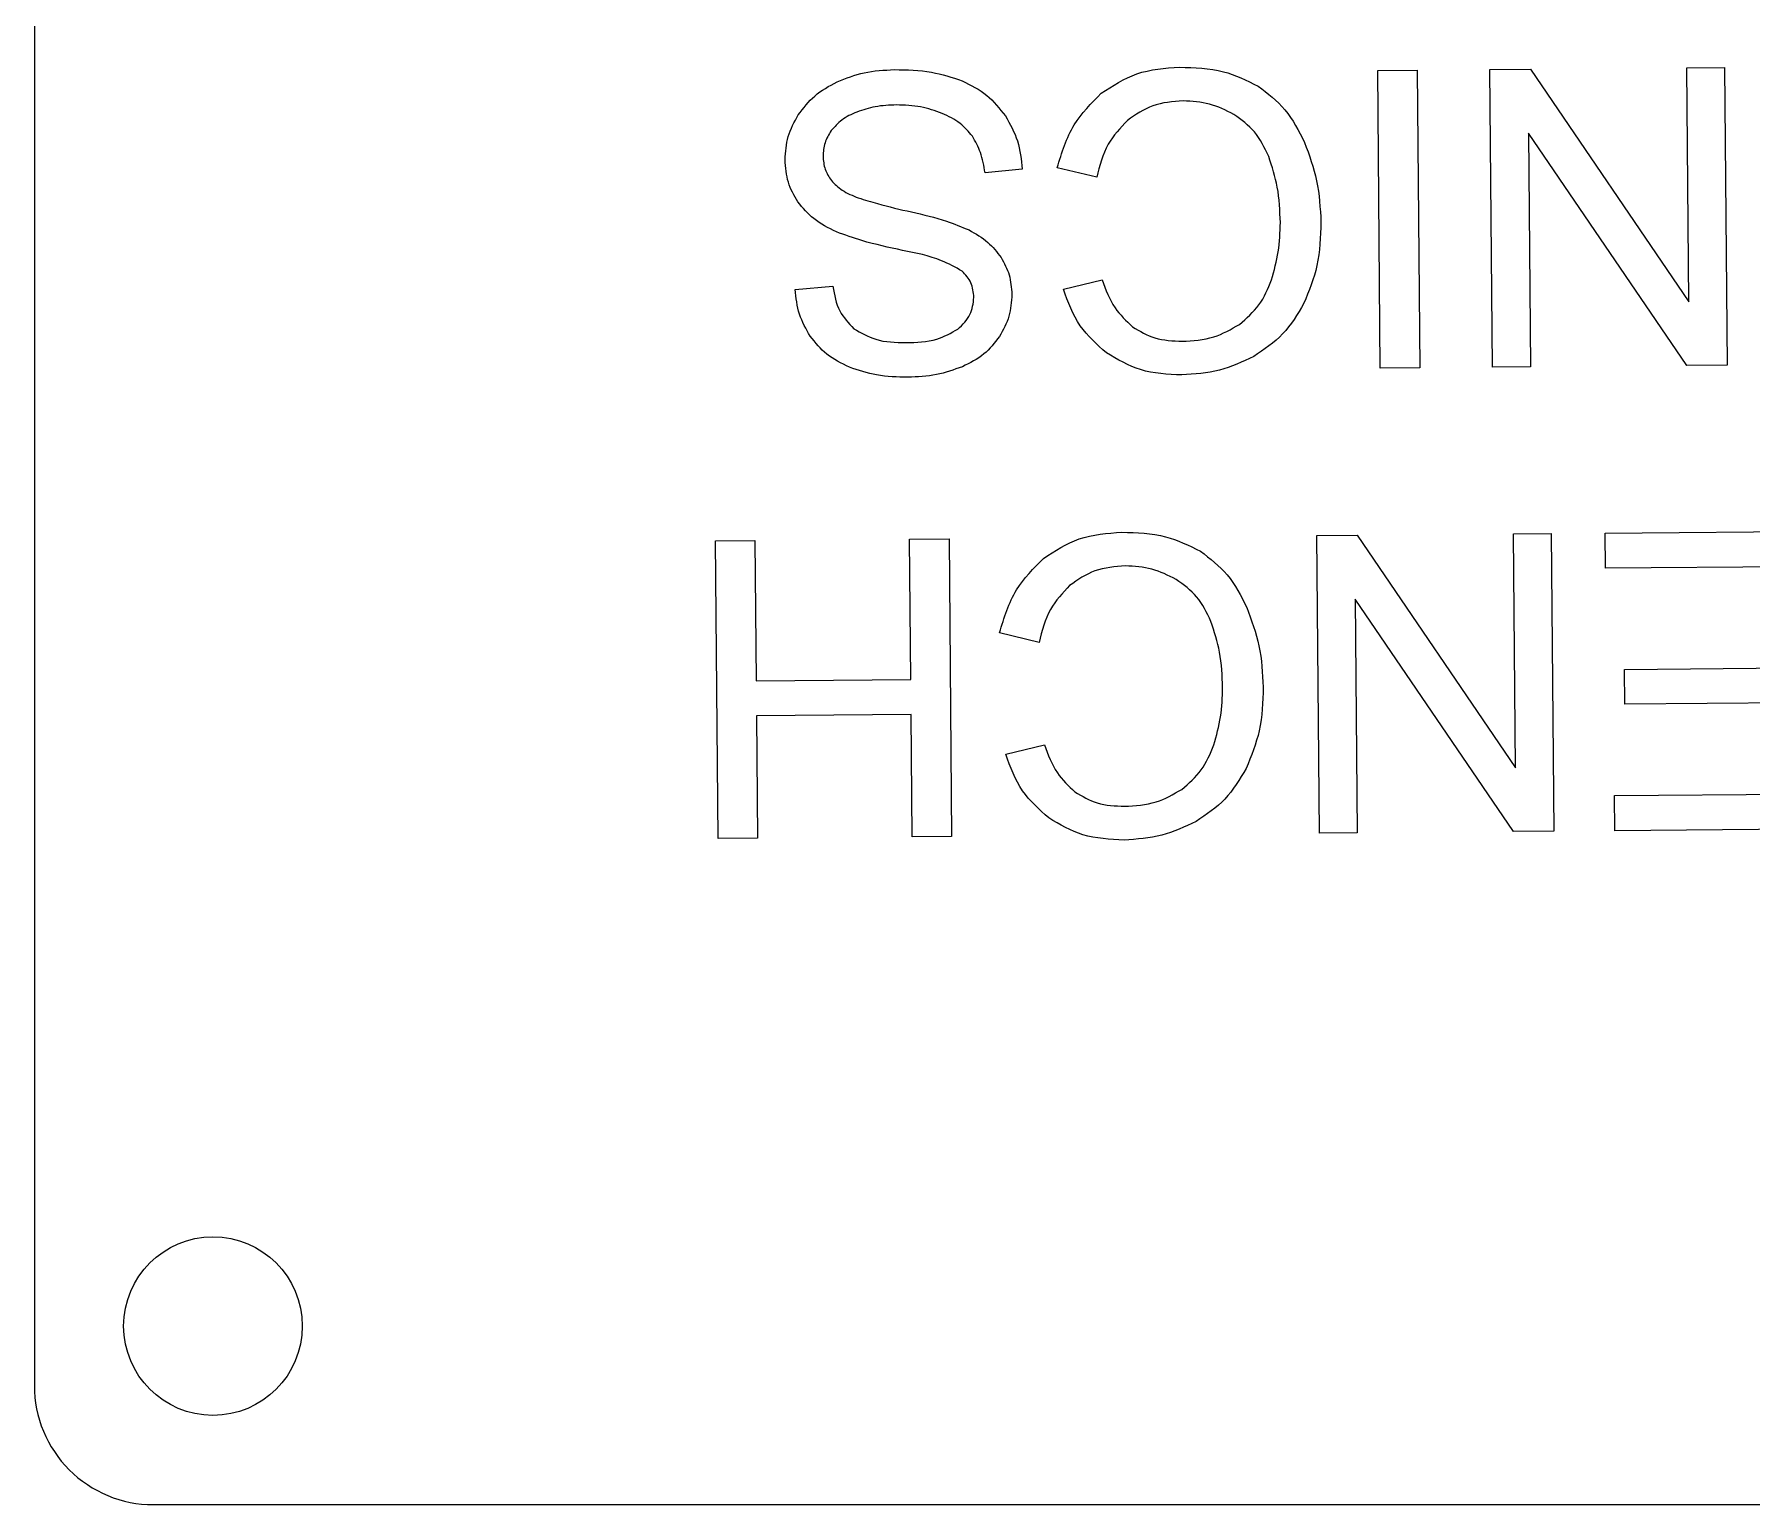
# Model space of a CAD drawing. Header units: millimetres. Extents: x -165 to 15, y -100 to 0.
# Drawn here: x -165 to -136.16, y -100 to -75.3 of the extents above; entities that cross this region are included whole.
import ezdxf

# ---------------------------------------------------------------- set-up
doc = ezdxf.new("R2010")
doc.units = ezdxf.units.MM
doc.layers.get('0').update_dxf_attribs({"linetype": 'CONTINUOUS'})

msp = doc.modelspace()

# ---------------------------------------------------------------- linework, layer by layer
for p, q in [((-148.409, -77.567), (-149.033, -77.627)), ((-147.157, -77.702), (-147.82, -77.541)), ((-152.222, -79.585), (-151.588, -79.531)), ((-147.717, -79.583), (-147.067, -79.424)), ((-148.126, -85.515), (-148.789, -85.353)), ((-148.686, -87.395), (-148.036, -87.236))]:
    msp.add_line(p, q)
msp.add_lwpolyline([(13, 0), (-163, 0, 0.414214), (-165, -2), (-165, -98, 0.414214), (-163, -100), (13, -100, 0.414214), (15, -98), (15, -3.001, 0.000086), (15, -2.999), (15, -2, 0.414214)], format="xyb", close=True)
for points in [[(-142.395, -80.908), (-142.438, -75.908), (-141.776, -75.903), (-141.733, -80.903)], [(-137.213, -79.792), (-137.247, -75.863), (-136.613, -75.858), (-136.569, -80.858), (-137.248, -80.864), (-139.908, -76.961), (-139.874, -80.886), (-140.509, -80.892), (-140.552, -75.892), (-139.873, -75.886)], [(-150.279, -86.137), (-150.3, -83.78), (-149.638, -83.775), (-149.595, -88.774), (-150.256, -88.78), (-150.274, -86.727), (-152.873, -86.75), (-152.855, -88.803), (-153.517, -88.808), (-153.56, -83.809), (-152.899, -83.803), (-152.878, -86.16)], [(-140.123, -87.621), (-140.157, -83.693), (-139.523, -83.687), (-139.479, -88.687), (-140.158, -88.693), (-142.818, -84.79), (-142.784, -88.715), (-143.418, -88.721), (-143.462, -83.721), (-142.783, -83.715)], [(-138.61, -84.269), (-138.615, -83.679), (-134.884, -83.647), (-134.841, -88.647), (-138.456, -88.678), (-138.461, -88.088), (-135.508, -88.062), (-135.521, -86.531), (-138.287, -86.555), (-138.292, -85.968), (-135.526, -85.944), (-135.541, -84.243)]]:
    msp.add_lwpolyline(points, close=True)
msp.add_circle((-162, -97), 1.5)
for points, knots in [([(-147.082, -76.291), (-146.889, -76.165), (-146.488, -75.903), (-146.011, -75.869), (-145.764, -75.852)], [0, 0, 0, 0, 0.0681102, 0.140993, 0.140993, 0.140993, 0.140993]), ([(-145.764, -75.852), (-145.515, -75.859), (-145.052, -75.871), (-144.638, -76.076), (-144.446, -76.17)], [0, 0, 0, 0, 0.073746, 0.1369595, 0.1369595, 0.1369595, 0.1369595]), ([(-152.169, -76.653), (-152.084, -76.54), (-151.907, -76.307), (-151.65, -76.169), (-151.517, -76.098)], [0, 0, 0, 0, 0.04194791, 0.08648778, 0.08648778, 0.08648778, 0.08648778]), ([(-151.517, -76.098), (-151.368, -76.039), (-151.059, -75.918), (-150.727, -75.902), (-150.556, -75.893)], [0, 0, 0, 0, 0.04780852, 0.09890516, 0.09890516, 0.09890516, 0.09890516]), ([(-150.556, -75.893), (-150.346, -75.897), (-149.956, -75.904), (-149.587, -76.025), (-149.417, -76.081)], [0, 0, 0, 0, 0.0625679, 0.1160399, 0.1160399, 0.1160399, 0.1160399]), ([(-149.417, -76.081), (-149.272, -76.154), (-148.986, -76.296), (-148.789, -76.547), (-148.692, -76.67)], [0, 0, 0, 0, 0.04783967, 0.09442869, 0.09442869, 0.09442869, 0.09442869]), ([(-147.82, -77.541), (-147.744, -77.289), (-147.6, -76.811), (-147.248, -76.458), (-147.082, -76.291)], [0, 0, 0, 0, 0.0775139, 0.1471333, 0.1471333, 0.1471333, 0.1471333]), ([(-145.704, -76.418), (-145.881, -76.431), (-146.223, -76.457), (-146.506, -76.652), (-146.643, -76.746)], [0, 0, 0, 0, 0.0519521, 0.1010475, 0.1010475, 0.1010475, 0.1010475]), ([(-144.853, -76.646), (-144.987, -76.578), (-145.255, -76.443), (-145.555, -76.426), (-145.704, -76.418)], [0, 0, 0, 0, 0.04449353, 0.08896611, 0.08896611, 0.08896611, 0.08896611]), ([(-144.446, -76.17), (-144.285, -76.293), (-143.953, -76.548), (-143.764, -76.923), (-143.667, -77.116)], [0, 0, 0, 0, 0.0600978, 0.1240092, 0.1240092, 0.1240092, 0.1240092]), ([(-152.391, -77.407), (-152.382, -77.275), (-152.364, -77.007), (-152.235, -76.772), (-152.169, -76.653)], [0, 0, 0, 0, 0.03917216, 0.07945142, 0.07945142, 0.07945142, 0.07945142]), ([(-151.187, -76.605), (-151.276, -76.644), (-151.441, -76.718), (-151.56, -76.854), (-151.616, -76.917)], [0, 0, 0, 0, 0.02858738, 0.05360986, 0.05360986, 0.05360986, 0.05360986]), ([(-150.52, -76.487), (-150.64, -76.491), (-150.868, -76.5), (-151.084, -76.571), (-151.187, -76.605)], [0, 0, 0, 0, 0.03575256, 0.06808119, 0.06808119, 0.06808119, 0.06808119]), ([(-149.751, -76.628), (-149.871, -76.586), (-150.12, -76.499), (-150.383, -76.491), (-150.52, -76.487)], [0, 0, 0, 0, 0.03790762, 0.07857869, 0.07857869, 0.07857869, 0.07857869]), ([(-149.245, -77.013), (-149.31, -76.936), (-149.45, -76.771), (-149.647, -76.678), (-149.751, -76.628)], [0, 0, 0, 0, 0.03000454, 0.06423387, 0.06423387, 0.06423387, 0.06423387]), ([(-148.692, -76.67), (-148.614, -76.808), (-148.456, -77.086), (-148.425, -77.405), (-148.409, -77.567)], [0, 0, 0, 0, 0.04678266, 0.09491383, 0.09491383, 0.09491383, 0.09491383]), ([(-144.269, -77.352), (-144.339, -77.205), (-144.474, -76.92), (-144.729, -76.735), (-144.853, -76.646)], [0, 0, 0, 0, 0.04787153, 0.09296328, 0.09296328, 0.09296328, 0.09296328]), ([(-151.616, -76.917), (-151.657, -76.984), (-151.737, -77.116), (-151.748, -77.27), (-151.754, -77.347)], [0, 0, 0, 0, 0.02309117, 0.04566717, 0.04566717, 0.04566717, 0.04566717]), ([(-146.643, -76.746), (-146.761, -76.874), (-147.015, -77.147), (-147.107, -77.509), (-147.157, -77.702)], [0, 0, 0, 0, 0.051282, 0.1100779, 0.1100779, 0.1100779, 0.1100779]), ([(-149.033, -77.627), (-149.052, -77.511), (-149.087, -77.293), (-149.195, -77.102), (-149.245, -77.013)], [0, 0, 0, 0, 0.0349364, 0.06538775, 0.06538775, 0.06538775, 0.06538775]), ([(-143.667, -77.116), (-143.588, -77.329), (-143.428, -77.761), (-143.404, -78.221), (-143.391, -78.454)], [0, 0, 0, 0, 0.0676853, 0.1373209, 0.1373209, 0.1373209, 0.1373209]), ([(-152.177, -78.116), (-152.239, -78.008), (-152.364, -77.789), (-152.382, -77.536), (-152.391, -77.407)], [0, 0, 0, 0, 0.03669398, 0.07494985, 0.07494985, 0.07494985, 0.07494985]), ([(-151.754, -77.347), (-151.748, -77.422), (-151.736, -77.571), (-151.654, -77.695), (-151.614, -77.756)], [0, 0, 0, 0, 0.02230347, 0.04393364, 0.04393364, 0.04393364, 0.04393364]), ([(-144.073, -78.464), (-144.081, -78.263), (-144.095, -77.883), (-144.213, -77.522), (-144.269, -77.352)], [0, 0, 0, 0, 0.0599094, 0.1133869, 0.1133869, 0.1133869, 0.1133869]), ([(-151.614, -77.756), (-151.556, -77.814), (-151.426, -77.942), (-151.256, -78.01), (-151.161, -78.048)], [0, 0, 0, 0, 0.024245, 0.05431245, 0.05431245, 0.05431245, 0.05431245]), ([(-151.528, -78.62), (-151.662, -78.554), (-151.913, -78.429), (-152.093, -78.216), (-152.177, -78.116)], [0, 0, 0, 0, 0.04427155, 0.08296699, 0.08296699, 0.08296699, 0.08296699]), ([(-151.161, -78.048), (-151.053, -78.081), (-150.76, -78.172), (-150.459, -78.241), (-150.269, -78.284)], [0, 0, 0, 0, 0.03383359, 0.09232717, 0.09232717, 0.09232717, 0.09232717]), ([(-150.269, -78.284), (-150.071, -78.329), (-149.74, -78.405), (-149.427, -78.535), (-149.301, -78.587)], [0, 0, 0, 0, 0.0607435, 0.1015935, 0.1015935, 0.1015935, 0.1015935]), ([(-150.419, -78.93), (-150.647, -78.881), (-151.024, -78.8), (-151.386, -78.671), (-151.528, -78.62)], [0, 0, 0, 0, 0.0701155, 0.1152824, 0.1152824, 0.1152824, 0.1152824]), ([(-149.301, -78.587), (-149.191, -78.65), (-148.981, -78.769), (-148.833, -78.958), (-148.763, -79.048)], [0, 0, 0, 0, 0.03766059, 0.07144985, 0.07144985, 0.07144985, 0.07144985]), ([(-144.222, -79.425), (-144.178, -79.268), (-144.089, -78.954), (-144.079, -78.627), (-144.073, -78.464)], [0, 0, 0, 0, 0.0487221, 0.09760937, 0.09760937, 0.09760937, 0.09760937]), ([(-143.391, -78.454), (-143.399, -78.701), (-143.414, -79.174), (-143.593, -79.611), (-143.678, -79.819)], [0, 0, 0, 0, 0.0734953, 0.1404845, 0.1404845, 0.1404845, 0.1404845]), ([(-149.418, -79.277), (-149.532, -79.215), (-149.844, -79.044), (-150.195, -78.974), (-150.419, -78.93)], [0, 0, 0, 0, 0.0387241, 0.1064409, 0.1064409, 0.1064409, 0.1064409]), ([(-149.22, -79.719), (-149.228, -79.634), (-149.245, -79.464), (-149.361, -79.339), (-149.418, -79.277)], [0, 0, 0, 0, 0.02503292, 0.04960748, 0.04960748, 0.04960748, 0.04960748]), ([(-148.763, -79.048), (-148.711, -79.144), (-148.606, -79.338), (-148.59, -79.558), (-148.582, -79.669)], [0, 0, 0, 0, 0.03227079, 0.06534838, 0.06534838, 0.06534838, 0.06534838]), ([(-151.97, -80.37), (-152.038, -80.25), (-152.177, -80.006), (-152.207, -79.727), (-152.222, -79.585)], [0, 0, 0, 0, 0.04103947, 0.08331684, 0.08331684, 0.08331684, 0.08331684]), ([(-151.588, -79.531), (-151.563, -79.677), (-151.516, -79.95), (-151.325, -80.151), (-151.236, -80.245)], [0, 0, 0, 0, 0.04309396, 0.08115527, 0.08115527, 0.08115527, 0.08115527]), ([(-146.995, -80.651), (-147.154, -80.509), (-147.485, -80.214), (-147.638, -79.798), (-147.717, -79.583)], [0, 0, 0, 0, 0.0632124, 0.1307163, 0.1307163, 0.1307163, 0.1307163]), ([(-147.067, -79.424), (-147.006, -79.589), (-146.895, -79.892), (-146.662, -80.113), (-146.555, -80.214)], [0, 0, 0, 0, 0.0517465, 0.0952743, 0.0952743, 0.0952743, 0.0952743]), ([(-144.76, -80.172), (-144.641, -80.07), (-144.401, -79.865), (-144.282, -79.572), (-144.222, -79.425)], [0, 0, 0, 0, 0.0461856, 0.09318586, 0.09318586, 0.09318586, 0.09318586]), ([(-149.49, -80.252), (-149.41, -80.176), (-149.257, -80.03), (-149.232, -79.82), (-149.22, -79.719)], [0, 0, 0, 0, 0.03181944, 0.06140399, 0.06140399, 0.06140399, 0.06140399]), ([(-148.582, -79.669), (-148.59, -79.794), (-148.607, -80.046), (-148.729, -80.267), (-148.791, -80.379)], [0, 0, 0, 0, 0.03701366, 0.07477387, 0.07477387, 0.07477387, 0.07477387]), ([(-143.678, -79.819), (-143.785, -80.002), (-143.998, -80.363), (-144.347, -80.595), (-144.52, -80.71)], [0, 0, 0, 0, 0.0626445, 0.1239695, 0.1239695, 0.1239695, 0.1239695]), ([(-145.721, -80.456), (-145.54, -80.446), (-145.197, -80.426), (-144.9, -80.253), (-144.76, -80.172)], [0, 0, 0, 0, 0.0533568, 0.1014876, 0.1014876, 0.1014876, 0.1014876]), ([(-151.312, -80.892), (-151.445, -80.828), (-151.704, -80.703), (-151.883, -80.479), (-151.97, -80.37)], [0, 0, 0, 0, 0.04359244, 0.0848801, 0.0848801, 0.0848801, 0.0848801]), ([(-151.236, -80.245), (-151.117, -80.314), (-150.848, -80.47), (-150.536, -80.476), (-150.362, -80.479)], [0, 0, 0, 0, 0.04080124, 0.09176689, 0.09176689, 0.09176689, 0.09176689]), ([(-150.362, -80.479), (-150.185, -80.475), (-149.875, -80.468), (-149.605, -80.317), (-149.49, -80.252)], [0, 0, 0, 0, 0.05217531, 0.09141164, 0.09141164, 0.09141164, 0.09141164]), ([(-148.791, -80.379), (-148.872, -80.483), (-149.04, -80.7), (-149.287, -80.821), (-149.414, -80.884)], [0, 0, 0, 0, 0.03920051, 0.08116672, 0.08116672, 0.08116672, 0.08116672]), ([(-146.555, -80.214), (-146.433, -80.286), (-146.176, -80.437), (-145.878, -80.449), (-145.721, -80.456)], [0, 0, 0, 0, 0.0417545, 0.08804804, 0.08804804, 0.08804804, 0.08804804]), ([(-145.729, -81.022), (-145.966, -81.012), (-146.418, -80.991), (-146.808, -80.761), (-146.995, -80.651)], [0, 0, 0, 0, 0.0697227, 0.1336323, 0.1336323, 0.1336323, 0.1336323]), ([(-144.52, -80.71), (-144.708, -80.8), (-145.092, -80.982), (-145.515, -81.009), (-145.729, -81.022)], [0, 0, 0, 0, 0.0621247, 0.1259673, 0.1259673, 0.1259673, 0.1259673]), ([(-150.33, -81.062), (-150.506, -81.058), (-150.842, -81.05), (-151.161, -80.943), (-151.312, -80.892)], [0, 0, 0, 0, 0.0525012, 0.1001775, 0.1001775, 0.1001775, 0.1001775]), ([(-149.414, -80.884), (-149.558, -80.935), (-149.854, -81.04), (-150.168, -81.055), (-150.33, -81.062)], [0, 0, 0, 0, 0.04540892, 0.093773, 0.093773, 0.093773, 0.093773]), ([(-148.051, -84.104), (-147.858, -83.977), (-147.458, -83.715), (-146.98, -83.682), (-146.733, -83.664)], [0, 0, 0, 0, 0.0681101, 0.140993, 0.140993, 0.140993, 0.140993]), ([(-146.733, -83.664), (-146.484, -83.671), (-146.021, -83.684), (-145.607, -83.888), (-145.416, -83.982)], [0, 0, 0, 0, 0.073746, 0.1369595, 0.1369595, 0.1369595, 0.1369595]), ([(-148.789, -85.353), (-148.713, -85.101), (-148.569, -84.623), (-148.217, -84.271), (-148.051, -84.104)], [0, 0, 0, 0, 0.0775139, 0.1471333, 0.1471333, 0.1471333, 0.1471333]), ([(-145.416, -83.982), (-145.254, -84.106), (-144.922, -84.361), (-144.734, -84.735), (-144.636, -84.929)], [0, 0, 0, 0, 0.0600979, 0.1240091, 0.1240091, 0.1240091, 0.1240091]), ([(-146.674, -84.23), (-146.85, -84.243), (-147.192, -84.269), (-147.475, -84.464), (-147.612, -84.559)], [0, 0, 0, 0, 0.0519521, 0.1010475, 0.1010475, 0.1010475, 0.1010475]), ([(-145.822, -84.458), (-145.956, -84.39), (-146.224, -84.255), (-146.524, -84.238), (-146.674, -84.23)], [0, 0, 0, 0, 0.04449358, 0.08896614, 0.08896614, 0.08896614, 0.08896614]), ([(-145.238, -85.164), (-145.308, -85.017), (-145.443, -84.732), (-145.699, -84.548), (-145.822, -84.458)], [0, 0, 0, 0, 0.04787153, 0.09296328, 0.09296328, 0.09296328, 0.09296328]), ([(-147.612, -84.559), (-147.73, -84.686), (-147.984, -84.959), (-148.076, -85.321), (-148.126, -85.515)], [0, 0, 0, 0, 0.051282, 0.1100779, 0.1100779, 0.1100779, 0.1100779]), ([(-144.636, -84.929), (-144.558, -85.141), (-144.397, -85.573), (-144.373, -86.033), (-144.361, -86.267)], [0, 0, 0, 0, 0.0676853, 0.1373208, 0.1373208, 0.1373208, 0.1373208]), ([(-145.043, -86.276), (-145.05, -86.075), (-145.065, -85.695), (-145.183, -85.334), (-145.238, -85.164)], [0, 0, 0, 0, 0.0599093, 0.113387, 0.113387, 0.113387, 0.113387]), ([(-145.191, -87.237), (-145.147, -87.08), (-145.058, -86.766), (-145.048, -86.439), (-145.043, -86.276)], [0, 0, 0, 0, 0.04872222, 0.09760931, 0.09760931, 0.09760931, 0.09760931]), ([(-144.361, -86.267), (-144.368, -86.514), (-144.383, -86.986), (-144.562, -87.423), (-144.647, -87.632)], [0, 0, 0, 0, 0.0734953, 0.1404845, 0.1404845, 0.1404845, 0.1404845]), ([(-148.036, -87.236), (-147.975, -87.401), (-147.864, -87.704), (-147.631, -87.925), (-147.524, -88.027)], [0, 0, 0, 0, 0.05174645, 0.09527433, 0.09527433, 0.09527433, 0.09527433]), ([(-145.729, -87.984), (-145.61, -87.882), (-145.37, -87.677), (-145.251, -87.385), (-145.191, -87.237)], [0, 0, 0, 0, 0.0461856, 0.09318586, 0.09318586, 0.09318586, 0.09318586]), ([(-147.964, -88.464), (-148.124, -88.321), (-148.454, -88.027), (-148.607, -87.61), (-148.686, -87.395)], [0, 0, 0, 0, 0.0632123, 0.1307163, 0.1307163, 0.1307163, 0.1307163]), ([(-144.647, -87.632), (-144.755, -87.814), (-144.967, -88.176), (-145.316, -88.408), (-145.489, -88.522)], [0, 0, 0, 0, 0.0626445, 0.1239695, 0.1239695, 0.1239695, 0.1239695]), ([(-147.524, -88.027), (-147.402, -88.098), (-147.145, -88.249), (-146.847, -88.262), (-146.69, -88.268)], [0, 0, 0, 0, 0.04175453, 0.08804805, 0.08804805, 0.08804805, 0.08804805]), ([(-146.69, -88.268), (-146.509, -88.258), (-146.166, -88.238), (-145.869, -88.066), (-145.729, -87.984)], [0, 0, 0, 0, 0.0533568, 0.1014876, 0.1014876, 0.1014876, 0.1014876]), ([(-146.699, -88.835), (-146.935, -88.824), (-147.387, -88.803), (-147.777, -88.573), (-147.964, -88.464)], [0, 0, 0, 0, 0.0697227, 0.1336323, 0.1336323, 0.1336323, 0.1336323]), ([(-145.489, -88.522), (-145.678, -88.612), (-146.061, -88.794), (-146.484, -88.821), (-146.699, -88.835)], [0, 0, 0, 0, 0.0621247, 0.1259673, 0.1259673, 0.1259673, 0.1259673])]:
    msp.add_open_spline(points, degree=3, knots=knots)

doc.saveas('drawing.dxf')
